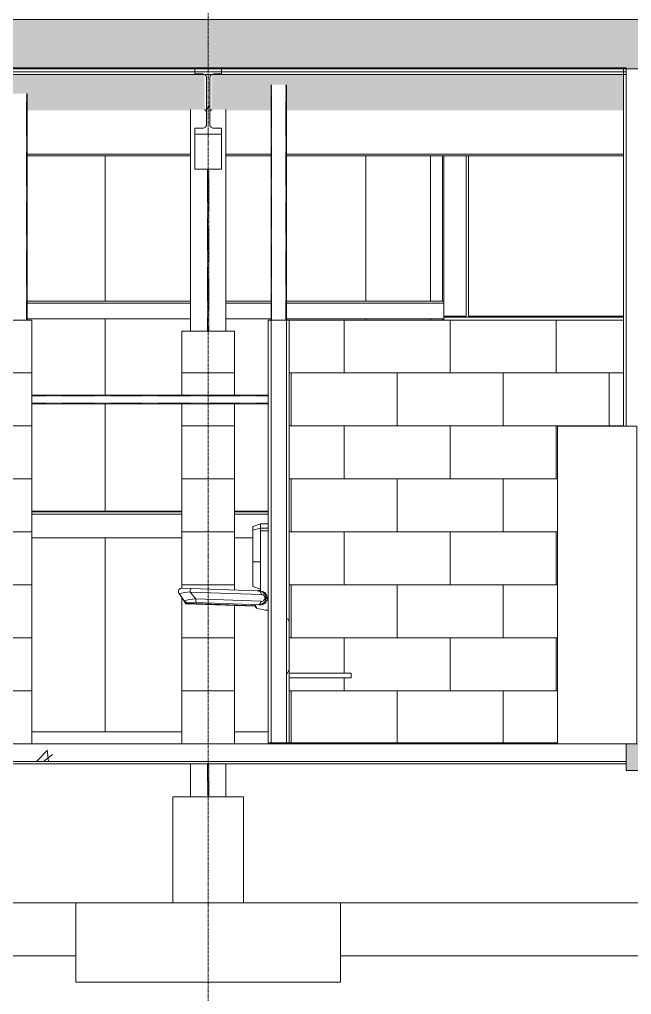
# Model space of a CAD drawing. Header units: inches. Extents: x -23565 to -43, y -324 to 853.
# Drawn here: x -17995.2 to -17856.5, y -56.8 to 164.1 of the extents above; entities that cross this region are included whole.
import ezdxf

# ---------------------------------------------------------------- set-up
doc = ezdxf.new("R2010")
doc.units = ezdxf.units.IN
doc.header["$MEASUREMENT"] = 0
for name, pattern in [('Grid Line 1_2_', [0.875, 0.5, -0.125, 0.125, -0.125]), ('Hidden 1_8_', [0.1875, 0.125, -0.0625]), ('Hidden 1_8__2_', [0.1875, 0.125, -0.0625])]:
    doc.linetypes.add(name, pattern=pattern)
for name, color, linetype, lineweight in [('A-CLNG', 13, 'Continuous', 13), ('A-CLNG-PATT', 13, 'Continuous', 25), ('A-FLOR', 192, 'Continuous', 13), ('A-FLOR-LEVL', 51, 'Continuous', 9), ('A-FLOR-PATT', 8, 'Continuous', 25), ('A-GENM', 13, 'Continuous', 13), ('A-GLAZ-CWMG', 51, 'Continuous', 13), ('A-WALL', 113, 'Continuous', 13), ('A-WALL-PATT', 111, 'Continuous', 25), ('I-FURN', 30, 'Continuous', 13), ('I-WALL', 2, 'Continuous', 13), ('Q-SPCQ', 91, 'Continuous', 13), ('S-BEAM', 12, 'Continuous', 13), ('S-COLS', 52, 'Continuous', 13), ('S-FNDN', 32, 'Continuous', 13), ('S-GRID', 1, 'Continuous', 9)]:
    doc.layers.add(name, color=color, linetype=linetype, lineweight=lineweight)
pattern_1 = [(0, (-33539.073, 67.247), (61.44, 15.36), [2.534, -43.546, 2.534, -43.546, -245.76]), (0, (-33539.073, 67.247), (61.44, 15.36), [-92.16, 2.534, -89.626, 2.534, -43.546, -107.52]), (0, (-33539.073, 67.247), (61.44, 15.36), [-230.4, 2.534, -28.186, 2.534, -74.266]), (120, (-33516.033, 74.927), (-44.02215, 45.528601), [2.534, -43.546, 2.534, -43.546, -245.76]), (120, (-33516.033, 74.927), (-44.02215, 45.528601), [-92.16, 2.534, -89.626, 2.534, -43.546, -107.52]), (120, (-33516.033, 74.927), (-44.02215, 45.528601), [-230.4, 2.534, -28.186, 2.534, -74.266]), (240, (-33508.353, 105.647), (-17.41785, -60.888601), [2.534, -43.546, 2.534, -43.546, -245.76]), (240, (-33508.353, 105.647), (-17.41785, -60.888601), [-92.16, 2.534, -89.626, 2.534, -43.546, -107.52]), (240, (-33508.353, 105.647), (-17.41785, -60.888601), [-230.4, 2.534, -28.186, 2.534, -74.266])]
pattern_2 = [(0, (-32891.82, 12), (-48, 24), [48, 0, 0, 0]), (90, (-32867.82, 0), (-48, 3e-15), [12, -12]), (90, (-32879.82, 12), (-48, 3e-15), [12, -12]), (90, (-32855.82, 12), (-48, 3e-15), [12, -12]), (0, (-32891.82, 24), (-48, 24), [48, 0, 0, 0]), (90, (-32843.82, 0), (-48, 3e-15), [12, -12])]
pattern_3 = [(0, (-32847.634, 12), (-48, 24), [48, 0, 0, 0]), (90, (-32823.634, 0), (-48, 3e-15), [12, -12]), (90, (-32835.634, 12), (-48, 3e-15), [12, -12]), (90, (-32811.634, 12), (-48, 3e-15), [12, -12]), (0, (-32847.634, 24), (-48, 24), [48, 0, 0, 0]), (90, (-32799.634, 0), (-48, 3e-15), [12, -12])]
pattern_4 = [(50, (-33539.073, 67.247), (55.0854, -4.81984), [5.76, -63.36]), (355, (-33539.073, 67.247), (-10.6557, 57.76853), [4.608, -50.688]), (100.451, (-33534.483, 66.846), (44.42947, 52.94866), [4.895, -53.848]), (46.184, (-33539.07, 82.61), (81.96444, -12.71212), [8.64, -95.04]), (96.636, (-33532.24, 81.55), (71.7815, 74.8124), [7.343, -80.772]), (351.184, (-33539.07, 82.61), (71.78195, 74.81243), [6.912, -76.032]), (21, (-33531.393, 78.767), (45.84207, -30.92146), [5.76, -63.36]), (326, (-33531.393, 78.767), (18.68706, 55.69148), [4.608, -50.688]), (71.451, (-33527.573, 76.19), (64.5289, 24.7701), [4.895, -53.848]), (37.5, (-33539.073, 67.247), (0.933895, 25.566816), [2.534, -47.539, 2.534, -48.922, -50.88]), (37.5, (-33539.073, 67.247), (0.933895, 25.566816), [-101.53, 2.534, -48.346]), (7.5, (-33539.073, 67.247), (20.20404, 30.2913), [2.534, -26.803, 2.534, -46.387, -19.392]), (7.5, (-33539.073, 67.247), (20.20404, 30.2913), [-78.259, 2.534, -16.858]), (327.5, (-33556.2, 67.247), (40.997785, -1.732403), [2.534, -16.666, 2.534, -57.37, -79.488]), (327.5, (-33556.2, 67.247), (40.997785, -1.732403), [-79.104, 2.534, -76.954]), (317.5, (-33563.88, 67.247), (44.78888, 7.68784), [2.534, -22.426, 2.534, -37.248, -56.448]), (317.5, (-33563.88, 67.247), (44.78888, 7.68784), [-64.742, 2.534, -53.914])]

# ---------------------------------------------------------------- blocks, each defined once
blk = doc.blocks.new('Furniture 7 - Furniture 1-2413-Building Section - East_West looking South _ Fitness Center')
at = {"layer": 'I-FURN', "color": 8, "lineweight": 9}
for p, q in [((-25383.52, 16), (-25369.52, 16)), ((-25383.52, 16), (-25383.52, 15)), ((-25369.52, 15), (-25369.52, 16)), ((-25369.52, 15), (-25383.52, 15))]:
    blk.add_line(p, q, dxfattribs=at)
blk = doc.blocks.new('Locker-Double Stacked - one-11070-Building Section - East_West looking South _ Fitness Center')
at = {"layer": 'I-FURN', "color": 8, "lineweight": 9}
for p, q in [((-25322.77, 72), (-25304.77, 72)), ((-25322.77, 72), (-25322.77, 0)), ((-25304.77, 72), (-25304.77, 0)), ((-25304.77, 0), (-25322.77, 0))]:
    blk.add_line(p, q, dxfattribs=at)
blk = doc.blocks.new('HSS-Hollow Structural Section - HSS2X2X3_16-407787-Building Section - East_West looking South _ Fitness Center')
at = {"layer": 'S-BEAM', "color": 8, "lineweight": 9}
for p, q in [((-25388.27, 79), (-25441.83, 79)), ((-25441.83, 77), (-25388.27, 77))]:
    blk.add_line(p, q, dxfattribs=at)
at = {"layer": 'S-BEAM', "color": 8, "linetype": 'Hidden 1_8__2_', "lineweight": 9}
for p, q in [((-25441.83, 78.83), (-25388.27, 78.83)), ((-25441.83, 77.17), (-25388.27, 77.17))]:
    blk.add_line(p, q, dxfattribs=at)
blk = doc.blocks.new('HSS-Hollow Structural Section-Column - HSS3-1_2X3-1_2X1_8-350765-Building Section - East_West looking South _ Fitness Center')
at = {"layer": 'S-COLS', "color": 8, "lineweight": 9}
for p, q in [((-25446.39, 147.31), (-25446.39, 96)), ((-25442.89, 96), (-25442.89, 147.31))]:
    blk.add_line(p, q, dxfattribs=at)
at = {"layer": 'S-COLS', "color": 8, "linetype": 'Hidden 1_8__2_', "lineweight": 9}
for p, q in [((-25446.27, 147.3), (-25446.27, 96)), ((-25443.01, 96), (-25443.01, 147.3))]:
    blk.add_line(p, q, dxfattribs=at)
blk = doc.blocks.new('HSS-Hollow Structural Section-Column - HSS3-1_2X3-1_2X1_8-V58-Building Section - East_West looking South _ Fitness Center')
at = {"layer": 'S-COLS', "color": 8, "lineweight": 9}
for p, q in [((-25387.64, 149.32), (-25387.64, 96)), ((-25384.14, 96), (-25384.14, 149.32))]:
    blk.add_line(p, q, dxfattribs=at)
at = {"layer": 'S-COLS', "color": 8, "linetype": 'Hidden 1_8__2_', "lineweight": 9}
for p, q in [((-25387.52, 149.31), (-25387.52, 96)), ((-25384.26, 96), (-25384.26, 149.31))]:
    blk.add_line(p, q, dxfattribs=at)
blk = doc.blocks.new('Change_Table-Flip_Down-Frost_Products_LTD_-1125 - Polyethylene-White-366105-Building Section - East_West looking South _ Fitness Center')
at = {"layer": 'Q-SPCQ', "color": 8, "lineweight": 9}
for p, q in [((-25390.07, 49.84), (-25391.77, 49.22)), ((-25391.77, 49.22), (-25391.77, 35.66)), ((-25390.07, 48.88), (-25391.77, 48.42)), ((-25390.07, 35.05), (-25390.07, 49.84)), ((-25388.27, 49.84), (-25390.07, 49.84)), ((-25388.27, 48.88), (-25390.07, 48.88)), ((-25390.02, 48.88), (-25390.02, 34.71)), ((-25390.02, 48.28), (-25388.27, 48.28)), ((-25390.02, 41.22), (-25391.77, 41.22)), ((-25391.77, 35.66), (-25390.07, 35.05)), ((-25408.49, 34.04), (-25407.43, 32.47)), ((-25390.76, 34.65), (-25407.79, 35.28)), ((-25404.72, 32.84), (-25405.98, 34.41)), ((-25389.89, 33.82), (-25405.98, 34.41)), ((-25390.76, 34.65), (-25390.39, 34.64)), ((-25390.07, 35.05), (-25390.02, 35.05)), ((-25390.02, 35.05), (-25390.02, 34.81)), ((-25407.43, 32.47), (-25406.95, 31.75)), ((-25407.14, 32.21), (-25406.89, 31.85)), ((-25406.97, 32.14), (-25406.88, 32.12)), ((-25406.89, 31.85), (-25406.95, 31.75)), ((-25406.95, 31.75), (-25391.25, 31.17)), ((-25406.89, 31.85), (-25391.31, 31.27)), ((-25404.63, 32.04), (-25406.8, 32.12)), ((-25404.72, 32.84), (-25389.95, 32.3)), ((-25404.63, 32.04), (-25390.09, 31.5)), ((-25391.96, 31.57), (-25391.97, 31.19)), ((-25391, 30.76), (-25391.48, 31.55)), ((-25391.37, 31.55), (-25390.89, 30.74)), ((-25391.25, 31.17), (-25391, 30.76)), ((-25388.52, 32.94), (-25389.03, 32.96)), ((-25389.02, 33.09), (-25388.51, 33.07)), ((-25388.81, 33.08), (-25388.82, 32.95)), ((-25388.51, 33.07), (-25388.52, 32.94)), ((-25391, 30.76), (-25389.01, 30.3)), ((-25389.01, 30.3), (-25388.27, 30.3))]:
    blk.add_line(p, q, dxfattribs=at)
for centre, radius, start, end in [((-25407.82, 34.48), 0.8, 87.8811, 213.9085), ((-25404.07, 13.23), 21.27, 95.1371, 101.9817), ((-25404.51, 34.48), 1.47, 150.3167, 182.6335), ((-25390.02, 33), 1.81, 90, 114.1712), ((-25390.38, 33.07), 1.56, 264.823, 90.3037), ((-25390.02, 33), 1.71, 90, 106.2735), ((-25390.57, 33.97), 0.697, 347.7093, 74.2407), ((-25389.8, 33.05), 0.773, 258.4737, 97.2886), ((-25402.24, 4.5), 28.45, 95.0033, 100.5264), ((-25406.77, 32.92), 0.8, 213.9085, 267.8811), ((-25401.96, 32.74), 2.75, 177.9571, 194.8424), ((-25390.7, 32.24), 0.755, 285.8122, 4.1878)]:
    blk.add_arc(centre, radius, start, end, dxfattribs=at)
for centre, start_param, end_param in [((-25390.03, 33.12), 3.141593, 4.712389), ((-25390.04, 33), 1.570796, 3.141593)]:
    blk.add_ellipse(centre, major_axis=(-1.52, 0.06), ratio=0.984808, start_param=start_param, end_param=end_param, dxfattribs=at)
blk = doc.blocks.new('Generic Models _ess Center0')
at = {"layer": 'A-GENM', "color": 8, "lineweight": 9}
for p, q in [((-25407.89, 52.74), (-25441.83, 52.74)), ((-25441.83, 52.67), (-25407.89, 52.67)), ((-25407.89, 52.66), (-25441.83, 52.66)), ((-25407.89, 52.63), (-25441.83, 52.63)), ((-25407.89, 52.62), (-25441.83, 52.62)), ((-25407.89, 52.59), (-25441.83, 52.59)), ((-25407.89, 52.58), (-25441.83, 52.58)), ((-25407.89, 52.54), (-25441.83, 52.54)), ((-25388.27, 52.74), (-25395.89, 52.74)), ((-25395.89, 52.67), (-25388.27, 52.67)), ((-25388.27, 52.66), (-25395.89, 52.66)), ((-25388.27, 52.63), (-25395.89, 52.63)), ((-25388.27, 52.62), (-25395.89, 52.62)), ((-25388.27, 52.59), (-25395.89, 52.59)), ((-25388.27, 52.58), (-25395.89, 52.58)), ((-25388.27, 52.54), (-25395.89, 52.54))]:
    blk.add_line(p, q, dxfattribs=at)
blk = doc.blocks.new('Generic Models _ess Center1')
at = {"layer": 'A-GENM', "color": 8, "lineweight": 9}
for p, q in [((-25407.89, 52.04), (-25441.83, 52.04)), ((-25388.27, 52.04), (-25395.89, 52.04)), ((-25407.89, 46.71), (-25441.83, 46.71)), ((-25391.77, 46.71), (-25395.89, 46.71))]:
    blk.add_line(p, q, dxfattribs=at)
blk = doc.blocks.new('Locker Rooms and Restrooms_rvt-2-Building Section - East_West looking South _ Fitness Center')
at = {"layer": 'A-WALL-PATT', "lineweight": 9}
h = blk.add_hatch(dxfattribs=at)
h.set_pattern_fill('FP_27', color=8, style=0, pattern_type=2)
h.set_pattern_definition(pattern_2)
h.paths.add_polyline_path([(-25509.14, 0), (-25506.05, 0), (-25505.13, 8.13), (-25505.16, 12), (-25508.52, 12), (-25508.52, 15.97), (-25508.78, 17.25), (-25509.14, 25.23), (-25509.14, 1.25)], flags=0)
h.paths.add_polyline_path([(-25484.03, 0), (-25450.83, 0), (-25450.77, 70), (-25449.52, 70), (-25449.45, 0), (-25442.89, 0), (-25442.89, 96), (-25509.14, 96), (-25509.14, 27.72), (-25509.03, 27.75), (-25508.52, 27.75), (-25508.52, 70), (-25451.27, 70), (-25451.27, 12), (-25478.9, 12), (-25479.2, 11.48), (-25480.59, 10.27), (-25482.57, 8.99), (-25484.95, 7.94), (-25484.16, 1.25)], flags=0)
h.paths.add_polyline_path([(-25494.39, 8.13), (-25495.16, 9.09), (-25495.74, 10.93), (-25495.63, 10.31), (-25495.16, 9.04), (-25494.4, 8.13)], flags=0)
h = blk.add_hatch(dxfattribs=at)
h.set_pattern_fill('FP_27', color=8, style=0, pattern_type=2)
h.set_pattern_definition(pattern_2)
h.paths.add_polyline_path([(-25442.78, 0), (-25441.83, 0), (-25441.83, 96), (-25442.89, 96), (-25442.89, 0)], flags=0)
h = blk.add_hatch(dxfattribs=at)
h.set_pattern_fill('FP_13', color=8, style=0, pattern_type=2)
h.set_pattern_definition(pattern_1)
h.paths.add_polyline_path([(-25387.64, 0), (-25387.64, 96), (-25388.27, 96), (-25388.27, 0)], flags=0)
h = blk.add_hatch(dxfattribs=at)
h.set_pattern_fill('FP_13', color=8, style=0, pattern_type=2)
h.set_pattern_definition(pattern_1)
h.paths.add_polyline_path([(-25383.52, 0), (-25383.52, 96), (-25384.14, 96), (-25384.14, 0)], flags=0)
h = blk.add_hatch(dxfattribs=at)
h.set_pattern_fill('FP_34', color=8, style=0, pattern_type=2)
h.set_pattern_definition([(0, (-32837.634, 12), (-48, 24), [48, 0, 0, 0]), (90, (-32813.634, 0), (-48, 3e-15), [12, -12]), (90, (-32825.634, 12), (-48, 3e-15), [12, -12]), (90, (-32801.634, 12), (-48, 3e-15), [12, -12]), (0, (-32837.634, 24), (-48, 24), [48, 0, 0, 0]), (90, (-32789.634, 0), (-48, 3e-15), [12, -12])])
h.paths.add_polyline_path([(-25383.52, 0.25), (-25322.77, 0.25), (-25322.77, 72), (-25307.83, 72), (-25307.83, 96), (-25383.52, 96), (-25383.52, 16), (-25369.52, 16), (-25369.52, 15), (-25383.52, 15)], flags=0)
h = blk.add_hatch(dxfattribs=at)
h.set_pattern_fill('FP_30', color=8, style=0, pattern_type=2)
h.set_pattern_definition([(0, (-32855.07, 12), (-48, 24), [48, 0, 0, 0]), (90, (-32831.07, 0), (-48, 3e-15), [12, -12]), (90, (-32843.07, 12), (-48, 3e-15), [12, -12]), (90, (-32819.07, 12), (-48, 3e-15), [12, -12]), (0, (-32855.07, 24), (-48, 24), [48, 0, 0, 0]), (90, (-32807.07, 0), (-48, 3e-15), [12, -12])])
h.paths.add_polyline_path([(-25407.89, 0), (-25403.33, 0), (-25403.33, 31.61), (-25406.95, 31.75), (-25407.89, 33.15), (-25407.89, 17.85)], flags=0)
h.paths.add_polyline_path([(-25403.33, 35.12), (-25403.33, 77), (-25407.89, 77), (-25407.89, 35.27), (-25407.43, 35.27), (-25406.95, 35.25)], flags=0)
h.paths.add_polyline_path([(-25403.33, 79), (-25403.33, 93.5), (-25407.89, 93.5), (-25407.89, 79), (-25407.69, 79)], flags=0)
h = blk.add_hatch(dxfattribs=at)
h.set_pattern_fill('FP_29', color=8, style=0, pattern_type=2)
h.set_pattern_definition(pattern_3)
h.paths.add_polyline_path([(-25403.33, 0), (-25400.45, 0), (-25400.45, 31.51), (-25403.33, 31.61), (-25403.33, 17.85)], flags=0)
h.paths.add_polyline_path([(-25400.45, 35.01), (-25400.45, 77), (-25403.33, 77), (-25403.33, 35.12)], flags=0)
h.paths.add_polyline_path([(-25400.45, 79), (-25400.45, 93.5), (-25403.33, 93.5), (-25403.33, 79)], flags=0)
h = blk.add_hatch(dxfattribs=at)
h.set_pattern_fill('FP_29', color=8, style=0, pattern_type=2)
h.set_pattern_definition(pattern_3)
h.paths.add_polyline_path([(-25395.89, 0), (-25395.89, 31.34), (-25400.45, 31.51), (-25400.45, 0), (-25398.92, 0)], flags=0)
h.paths.add_polyline_path([(-25395.89, 34.84), (-25395.89, 77), (-25400.45, 77), (-25400.45, 35.01), (-25398.92, 34.95)], flags=0)
h.paths.add_polyline_path([(-25395.89, 79), (-25395.89, 93.5), (-25400.45, 93.5), (-25400.45, 79), (-25398.92, 79)], flags=0)
at = {"layer": 'A-FLOR', "color": 7}
for p, q in [((-25322.77, 0.25), (-25388.27, 0.25)), ((-25388.27, 0.25), (-25388.27, 0)), ((-25388.27, 0), (-25322.77, 0))]:
    blk.add_line(p, q, dxfattribs=at)
at = {"layer": 'A-WALL', "color": 7}
for p, q in [((-25387.64, 96), (-25387.64, 0)), ((-25384.14, 96), (-25384.14, 0))]:
    blk.add_line(p, q, dxfattribs=at)
at = {"layer": 'I-WALL', "color": 8, "lineweight": 9}
for p, q in [((-25442.89, 96), (-25509.14, 96)), ((-25442.89, 96), (-25441.83, 96)), ((-25441.83, 96), (-25441.83, 0)), ((-25307.83, 96), (-25383.52, 96)), ((-25407.89, 78.95), (-25407.89, 93.5)), ((-25403.33, 93.5), (-25407.89, 93.5)), ((-25400.45, 93.5), (-25403.33, 93.5)), ((-25395.89, 93.5), (-25400.45, 93.5)), ((-25395.89, 93.5), (-25395.89, 78.99)), ((-25407.89, 35.27), (-25407.89, 77.05)), ((-25395.89, 77.03), (-25395.89, 34.84)), ((-25407.89, 0), (-25407.89, 33.15)), ((-25395.89, 31.34), (-25395.89, 0))]:
    blk.add_line(p, q, dxfattribs=at)
at = {"layer": 'I-WALL', "color": 7}
for p, q in [((-25388.27, 96), (-25388.27, 0)), ((-25383.52, 96), (-25388.27, 96)), ((-25383.52, 16), (-25383.52, 96)), ((-25383.52, 0), (-25383.52, 15)), ((-25388.27, 0), (-25383.52, 0))]:
    blk.add_line(p, q, dxfattribs=at)
at = {"color": 8, "lineweight": 9}
for name in ['HSS-Hollow Structural Section-Column - HSS3-1_2X3-1_2X1_8-V58-Building Section - East_West looking South _ Fitness Center', 'HSS-Hollow Structural Section-Column - HSS3-1_2X3-1_2X1_8-350765-Building Section - East_West looking South _ Fitness Center', 'HSS-Hollow Structural Section - HSS2X2X3_16-407787-Building Section - East_West looking South _ Fitness Center', 'Locker-Double Stacked - one-11070-Building Section - East_West looking South _ Fitness Center', 'Generic Models _ess Center0', 'Generic Models _ess Center1', 'Change_Table-Flip_Down-Frost_Products_LTD_-1125 - Polyethylene-White-366105-Building Section - East_West looking South _ Fitness Center', 'Furniture 7 - Furniture 1-2413-Building Section - East_West looking South _ Fitness Center']:
    blk.add_blockref(name, (0, 0), dxfattribs=at)
blk = doc.blocks.new('Struct_Xcel_Sports Complex_rvt-2-Building Section - East_West looking South _ Fitness Center')
at = {"layer": 'A-FLOR-PATT', "lineweight": 9}
h = blk.add_hatch(dxfattribs=at)
h.set_pattern_fill('FP_35', color=256, style=0, pattern_type=2)
h.set_pattern_definition(pattern_4)
h.paths.add_polyline_path([(-25189.87, -6.32), (-25174.52, -6), (-22066.14, -6), (-22066.14, 0), (-25174.52, 0), (-25189.87, -0.32), (-25287.67, -0.32), (-25307.2, 0), (-25307.2, -6), (-25303.02, -6), (-25287.67, -6.32), (-25241, -6.32)], flags=0)
h.paths.add_polyline_path([(-25942.86, -6), (-25737.89, -6), (-25737.89, 0), (-26272.89, 0), (-26272.89, -6), (-26083.23, -6)], flags=0)
h = blk.add_hatch(dxfattribs=at)
h.set_pattern_fill('FP_35', color=256, style=0, pattern_type=2)
h.set_pattern_definition(pattern_4)
h.paths.add_polyline_path([(-25381.37, -4), (-25307.2, -4), (-25307.2, 0), (-25737.89, 0), (-25737.89, -4), (-25521.74, -4)], flags=0)
at = {"layer": 'A-FLOR', "color": 7}
for p, q in [((-25322.77, 0), (-25581.95, 0)), ((-25307.2, 0), (-25307.2, -6)), ((-25307.2, -4), (-25307.2, 0)), ((-25737.89, -4), (-25307.2, -4)), ((-25307.2, -6), (-25303.02, -6))]:
    blk.add_line(p, q, dxfattribs=at)
at = {"layer": 'A-FLOR', "color": 8, "lineweight": 9}
blk.add_line((-25307.2, -4.5), (-25737.89, -4.5), dxfattribs=at)
at = {"layer": 'S-FNDN', "color": 8, "lineweight": 9}
for p, q in [((-25409.89, -12), (-25393.89, -12)), ((-25409.89, -12), (-25409.89, -36)), ((-25393.89, -36), (-25393.89, -12)), ((-25661.39, -36), (-25431.89, -36)), ((-25431.89, -36), (-25371.89, -36)), ((-25431.89, -36), (-25431.89, -54)), ((-25371.89, -36), (-25142.39, -36)), ((-25371.89, -54), (-25371.89, -36)), ((-25431.89, -48), (-25661.39, -48)), ((-25142.39, -48), (-25371.89, -48)), ((-25371.89, -54), (-25431.89, -54))]:
    blk.add_line(p, q, dxfattribs=at)
blk = doc.blocks.new('W-Wide Flange-Column - B2_E-V18-Building Section - East_West looking South _ Fitness Center')
at = {"layer": 'S-COLS', "color": 8, "lineweight": 9}
for p, q in [((-25405.89, 143.67), (-25405.89, 93.5)), ((-25397.89, 143.67), (-25397.89, 93.5)), ((-25405.89, -4.5), (-25405.89, -12)), ((-25397.89, -4.5), (-25397.89, -12))]:
    blk.add_line(p, q, dxfattribs=at)
at = {"layer": 'S-COLS', "color": 8, "linetype": 'Hidden 1_8_', "lineweight": 9}
for p, q in [((-25402.05, 93.5), (-25402.05, 130.21)), ((-25401.73, 130.21), (-25401.73, 93.5)), ((-25402.05, -12), (-25402.05, -4.5)), ((-25401.73, -4.5), (-25401.73, -12))]:
    blk.add_line(p, q, dxfattribs=at)
blk = doc.blocks.new('W-Wide Flange - 1_-3_ deep-V27-Building Section - East_West looking South _ Fitness Center')
at = {"layer": 'S-BEAM', "lineweight": 9}
h = blk.add_hatch(dxfattribs=at)
h.set_pattern_fill('FP_12', color=8, style=0, pattern_type=2)
h.set_pattern_definition([(45, (-33539.073, 67.247), (-19.00703, 19.00703), []), (45, (-33539.073, 96.047), (-19.00703, 19.00703), [])])
h.paths.add_polyline_path([(-25398.89, 138.1), (-25398.92, 139.46), (-25400.82, 139.48), (-25401.18, 139.65), (-25401.43, 139.96), (-25401.52, 140.35), (-25401.49, 151.06), (-25401.32, 151.41), (-25401.01, 151.66), (-25400.63, 151.75), (-25398.89, 151.75), (-25398.92, 153.11), (-25404.89, 153.11), (-25404.89, 151.75), (-25402.96, 151.73), (-25402.6, 151.55), (-25402.35, 151.24), (-25402.27, 150.86), (-25402.29, 140.15), (-25402.46, 139.79), (-25402.77, 139.55), (-25403.16, 139.46), (-25404.89, 139.46), (-25404.89, 138.1), (-25398.92, 138.1)], flags=0)
at = {"layer": 'S-BEAM', "color": 7}
for p, q in [((-25398.89, 153.11), (-25404.89, 153.11)), ((-25404.89, 153.11), (-25404.89, 151.75)), ((-25398.89, 151.75), (-25398.89, 153.11)), ((-25404.89, 151.75), (-25403.16, 151.75)), ((-25402.27, 150.86), (-25402.27, 140.35)), ((-25401.52, 140.35), (-25401.52, 150.86)), ((-25400.63, 151.75), (-25398.89, 151.75)), ((-25403.16, 139.46), (-25404.89, 139.46)), ((-25404.89, 139.46), (-25404.89, 138.1)), ((-25398.89, 139.46), (-25400.63, 139.46)), ((-25398.89, 138.1), (-25398.89, 139.46)), ((-25404.89, 138.1), (-25398.89, 138.1))]:
    blk.add_line(p, q, dxfattribs=at)
at = {"layer": 'S-BEAM', "color": 8, "lineweight": 9}
for p, q in [((-25404.89, 130.21), (-25404.89, 138.1)), ((-25398.89, 130.21), (-25398.89, 138.1)), ((-25398.89, 130.21), (-25404.89, 130.21))]:
    blk.add_line(p, q, dxfattribs=at)
at = {"layer": 'S-BEAM', "color": 7, "flags": 128}
for points in [[(-25403.16, 151.75), (-25402.96, 151.73), (-25402.77, 151.66), (-25402.6, 151.55), (-25402.46, 151.41), (-25402.35, 151.24), (-25402.29, 151.06), (-25402.27, 150.86)], [(-25401.52, 150.86), (-25401.49, 151.06), (-25401.43, 151.24), (-25401.32, 151.41), (-25401.18, 151.55), (-25401.01, 151.66), (-25400.82, 151.73), (-25400.63, 151.75)], [(-25402.27, 140.35), (-25402.29, 140.15), (-25402.35, 139.96), (-25402.46, 139.79), (-25402.6, 139.65), (-25402.77, 139.55), (-25402.96, 139.48), (-25403.16, 139.46)], [(-25400.63, 139.46), (-25400.82, 139.48), (-25401.01, 139.55), (-25401.18, 139.65), (-25401.32, 139.79), (-25401.43, 139.96), (-25401.49, 140.15), (-25401.52, 140.35)]]:
    blk.add_lwpolyline(points, dxfattribs=at)
at = {"layer": 'S-BEAM', "color": 8, "lineweight": 9}
for centre, major_axis, start_param, end_param in [((-25403.16, 142.95), (-0.89, 0), 3.141593, 4.18879), ((-25400.63, 142.95), (0.89, 0), 2.094395, 3.141593)]:
    blk.add_ellipse(centre, major_axis=major_axis, ratio=0.999133, start_param=start_param, end_param=end_param, dxfattribs=at)
blk = doc.blocks.new('Rectangular Mullion - Profile_Polycarbonate_Lower-1768513-Building Section - East_West looking South _ Fitness Center')
at = {"layer": 'A-GLAZ-CWMG', "color": 8, "lineweight": 9}
for p, q in [((-25648.89, 2.75), (-25655.08, 2.75)), ((-25609.2, 2.75), (-25643.27, 2.75)), ((-25512.89, 2.75), (-25517.89, 2.75)), ((-25509.14, 2.75), (-25509.39, 2.75)), ((-25407.89, 2.75), (-25441.83, 2.75)), ((-25388.27, 2.75), (-25395.89, 2.75))]:
    blk.add_line(p, q, dxfattribs=at)
blk = doc.blocks.new('Rectangular Mullion - Profile_Polycarbonate_Upper and left-1184084-Building Section - East_West looking South _ Fitness Center')
at = {"layer": 'A-GLAZ-CWMG', "color": 8, "lineweight": 9}
for p, q in [((-25351.52, 133.23), (-25351.52, 100.3)), ((-25348.77, 100.3), (-25348.77, 133.23)), ((-25351.52, 96.35), (-25351.52, 96)), ((-25348.77, 96), (-25348.77, 96.35))]:
    blk.add_line(p, q, dxfattribs=at)
blk = doc.blocks.new('W-Wide Flange - W12X19-1732174-Building Section - East_West looking South _ Fitness Center')
at = {"layer": 'S-BEAM', "color": 8, "lineweight": 9}
for p, q in [((-25442.89, 133.58), (-25405.89, 133.58)), ((-25442.89, 133.23), (-25405.89, 133.23)), ((-25397.89, 133.58), (-25387.64, 133.58)), ((-25397.89, 133.23), (-25387.64, 133.23)), ((-25384.14, 133.58), (-25307.83, 133.58)), ((-25384.14, 133.23), (-25307.83, 133.23))]:
    blk.add_line(p, q, dxfattribs=at)
blk = doc.blocks.new('Girt_C - 8_D-1758064-Building Section - East_West looking South _ Fitness Center')
at = {"layer": 'S-BEAM', "color": 8, "lineweight": 9}
for p, q in [((-25405.89, 100.3), (-25442.89, 100.3)), ((-25405.89, 99.82), (-25442.89, 99.82)), ((-25387.63, 100.3), (-25397.89, 100.3)), ((-25387.63, 99.82), (-25397.89, 99.82)), ((-25348.52, 100.3), (-25384.14, 100.3)), ((-25348.52, 99.82), (-25384.14, 99.82)), ((-25442.89, 96.32), (-25405.89, 96.32)), ((-25397.89, 96.32), (-25387.63, 96.32)), ((-25384.14, 96.32), (-25348.52, 96.32))]:
    blk.add_line(p, q, dxfattribs=at)

msp = doc.modelspace()

# ---------------------------------------------------------------- hatches: boundary and pattern name
at = {"layer": 'A-CLNG-PATT', "lineweight": 9}
h = msp.add_hatch(dxfattribs=at)
h.set_pattern_fill('FP_20', color=8, style=0, pattern_type=2)
h.set_pattern_definition([(161.57, (-33538.113, 68.207), (-7.6802237, -0.0009796), [0, -54.643, 6.067, 0]), (18.43, (-33540.033, 68.207), (-7.6802237, 0.0009796), [0, -54.643, 6.067, 0]), (108.43, (-33538.113, 68.207), (3.8382953, -19.20136532), [18.211, -42.499]), (71.57, (-33540.033, 68.207), (3.8382953, 19.20136532), [18.211, -42.499])])
h.paths.add_polyline_path([(-18822.42795, 152.92201), (-15349.42795, 152.92201), (-15349.42795, 164.05666), (-18822.42795, 164.05666), (-18822.42795, 154.604)], flags=0)
h = msp.add_hatch(dxfattribs=at)
h.set_pattern_fill('FP_13', color=8, style=0, pattern_type=2)
h.set_pattern_definition(pattern_1)
h.paths.add_polyline_path([(-18238.97051, 151.60832), (-17857.74045, 151.60832), (-17857.74045, 152.23386), (-18288.42795, 152.23386), (-18288.42795, 151.60832), (-18247.7437, 151.60832)], flags=0)
h = msp.add_hatch(dxfattribs=at)
h.set_pattern_fill('FP_37', color=8, style=0, pattern_type=2)
h.set_pattern_definition([(0, (-33539.073, 151.462), (61.44, 0.639), [2.534, -43.546, 2.534, -43.546, -245.76]), (0, (-33539.073, 151.462), (61.44, 0.639), [-92.16, 2.534, -89.626, 2.534, -43.546, -107.52]), (0, (-33539.073, 151.462), (61.44, 0.639), [-230.4, 2.534, -28.186, 2.534, -74.266]), (175.876, (-33516.033, 151.782), (-44.02172278, 1.89473894), [1.27, -21.829, 1.27, -21.829, -123.199]), (175.876, (-33516.033, 151.782), (-44.02172278, 1.89473894), [-46.2, 1.27, -44.929, 1.27, -21.829, -53.9]), (175.876, (-33516.033, 151.782), (-44.02172278, 1.89473894), [-115.499, 1.27, -14.129, 1.27, -37.229]), (184.124, (-33508.353, 153.061), (-17.4177818, -2.53516824), [1.27, -21.829, 1.27, -21.829, -123.199]), (184.124, (-33508.353, 153.061), (-17.4177818, -2.53516824), [-46.2, 1.27, -44.929, 1.27, -21.829, -53.9]), (184.124, (-33508.353, 153.061), (-17.4177818, -2.53516824), [-115.499, 1.27, -14.129, 1.27, -37.229])])
h.paths.add_polyline_path([(-18287.80295, 143.54353), (-18245.92795, 143.54353), (-18245.92795, 143.68446), (-18242.7209, 143.70788), (-18242.72426, 151.60832), (-18287.80295, 151.60832), (-18287.80295, 144.836)], flags=0)
h.paths.add_polyline_path([(-18142.46545, 143.54353), (-18071.92795, 143.54353), (-18071.92795, 151.60832), (-18241.13171, 151.5541), (-18241.13498, 143.68446), (-18237.92795, 143.68446), (-18237.92795, 143.54353), (-18210.17795, 143.54353), (-18210.14687, 149.30415), (-18209.94595, 149.30899), (-18206.67795, 149.29932), (-18206.67795, 143.54353), (-18158.67795, 143.54353), (-18158.64687, 147.29942), (-18158.44595, 147.30425), (-18155.17795, 147.29459), (-18155.17795, 143.54353)], flags=0)
h.paths.add_polyline_path([(-17858.36545, 143.54353), (-17858.36545, 151.60832), (-17951.63171, 151.5541), (-17951.63498, 143.67405), (-17948.42795, 143.67405), (-17948.42795, 143.54353), (-17938.17795, 143.54353), (-17938.14687, 149.30415), (-17937.94595, 149.30899), (-17934.67795, 149.29932), (-17934.67795, 143.54353), (-17861.72345, 143.54353)], flags=0)
h.paths.add_polyline_path([(-18068.42795, 143.54353), (-18063.42795, 143.54353), (-18063.50676, 151.60832), (-18068.42795, 151.60832), (-18068.42795, 144.836)], flags=0)
h.paths.add_polyline_path([(-18059.92795, 143.54353), (-17996.92795, 143.54353), (-17996.89687, 147.29942), (-17996.69595, 147.30425), (-17993.42795, 147.29459), (-17993.42795, 143.54353), (-17956.42795, 143.54353), (-17956.42795, 143.67405), (-17953.2209, 143.69746), (-17953.22426, 151.60832), (-18059.92795, 151.60832), (-18059.92795, 144.836)], flags=0)
at = {"layer": 'A-WALL-PATT', "lineweight": 9}
h = msp.add_hatch(dxfattribs=at)
h.set_pattern_fill('FP_26', color=8, style=0, pattern_type=2)
h.set_pattern_definition([(90, (-33133.227, 0), (-19.685, 1e-15), [])])
h.paths.add_polyline_path([(-18205.61545, 2.75), (-18199.42795, 2.75), (-18199.42795, 31.26598), (-18203.07291, 31.13113), (-18203.31486, 30.72807), (-18205.61545, 30.14321), (-18205.61545, 17.852)], flags=0)
h.paths.add_polyline_path([(-18193.80295, 2.75), (-18159.74045, 2.75), (-18159.74045, 46.70605), (-18193.80295, 46.70605), (-18193.74045, 41.8125), (-18193.29047, 41.68133), (-18193.20045, 41.56132), (-18193.20045, 39.28202), (-18191.9243, 39.19248), (-18191.11317, 36.9468), (-18190.71245, 35.09088), (-18186.33122, 35.22919), (-18185.9829, 35.06016), (-18185.75475, 34.74736), (-18185.70394, 34.55906), (-18185.84962, 33.97383), (-18187.36992, 31.71211), (-18193.80295, 31.4741), (-18193.80295, 17.852)], flags=0)
h.paths.add_polyline_path([(-17984.54807, 2.75), (-17958.42795, 2.75), (-17958.42795, 33.15004), (-17959.0239, 34.03661), (-17959.15197, 34.59564), (-17959.00629, 34.95435), (-17958.70923, 35.20264), (-17958.42795, 35.28237), (-17958.42795, 46.70605), (-17992.36545, 46.70605), (-17992.36545, 2.75)], flags=0)
h.paths.add_polyline_path([(-18068.42795, 2.75), (-18063.42795, 2.75), (-18063.50676, 47.57168), (-18068.42795, 47.57168), (-18068.42795, 8.084)], flags=0)
h.paths.add_polyline_path([(-18059.92795, 2.75), (-18059.67795, 2.75), (-18059.70173, 25.75), (-18059.92795, 25.75), (-18059.92795, 8.084)], flags=0)
h.paths.add_polyline_path([(-17946.42795, 2.75), (-17938.80295, 2.75), (-17938.80295, 30.29847), (-17939.5459, 30.29847), (-17941.54105, 30.76465), (-17941.78299, 31.16771), (-17946.42795, 31.33956), (-17946.42795, 17.852)], flags=0)
h.paths.add_polyline_path([(-18059.92795, 27.57825), (-18059.67795, 27.75), (-18059.67795, 47.57168), (-18059.92795, 47.57168), (-18059.92795, 27.60743)], flags=0)
h.paths.add_polyline_path([(-18203.56078, 34.61552), (-18199.81491, 34.81638), (-18199.90545, 34.93654), (-18199.90545, 37.221), (-18200.35545, 37.221), (-18200.35545, 37.60823), (-18201.18161, 37.52438), (-18201.50874, 37.31624), (-18201.76791, 36.86911), (-18202.14514, 34.90851), (-18202.39345, 34.9375), (-18201.77444, 37.60823), (-18201.09107, 39.25), (-18199.90545, 39.28202), (-18199.90545, 41.56132), (-18199.81544, 41.68133), (-18199.42795, 41.8125), (-18199.42795, 46.70605), (-18202.55291, 46.70605), (-18202.55291, 35.6283), (-18204.30293, 35.00954), (-18204.30293, 34.77443), (-18203.87776, 34.68339)], flags=0)
h.paths.add_polyline_path([(-17941.29513, 34.6521), (-17940.55298, 34.81101), (-17940.55298, 35.04612), (-17942.303, 35.66488), (-17942.303, 46.70605), (-17946.42795, 46.70605), (-17946.42795, 34.842), (-17941.78299, 34.67015)], flags=0)
h.paths.add_polyline_path([(-18193.80295, 34.97654), (-18193.74045, 34.97885), (-18193.80295, 35.24579)], flags=0)
h.paths.add_polyline_path([(-18193.20045, 34.99883), (-18190.98735, 35.08071), (-18191.338, 36.86911), (-18191.59717, 37.31624), (-18192.04497, 37.57427), (-18192.75045, 37.60823), (-18192.75045, 37.221), (-18193.20045, 37.221), (-18193.20045, 35.24579)], flags=0)
h.paths.add_polyline_path([(-18059.92795, 51.55469), (-18059.67795, 51.55469), (-18059.67795, 96), (-17996.92795, 96), (-17996.92795, 96.32031), (-18059.92795, 96.32031), (-18059.92795, 52.04)], flags=0)
h.paths.add_polyline_path([(-18063.42795, 51.55469), (-18063.42795, 96.32031), (-18068.42795, 96.32031), (-18068.42795, 51.55469), (-18063.50676, 51.55469)], flags=0)
h.paths.add_polyline_path([(-17940.68214, 52.73973), (-17938.80295, 52.73973), (-17938.80295, 77), (-17946.42795, 77), (-17946.42795, 52.73973)], flags=0)
h.paths.add_polyline_path([(-17975.77489, 52.73973), (-17958.42795, 52.73973), (-17958.42795, 77), (-17992.36545, 77), (-17992.36545, 52.73973), (-17984.54807, 52.73973)], flags=0)
h.paths.add_polyline_path([(-18160.01182, 52.73973), (-18159.74045, 52.73973), (-18159.74045, 77), (-18193.80295, 77), (-18193.74045, 73.49), (-18193.55035, 73.40474), (-18193.46644, 72.98649), (-18193.36045, 72.65), (-18192.36409, 72.5874), (-18191.92103, 72.40388), (-18191.27862, 71.85), (-18190.49501, 70.96263), (-18190.57536, 70.85541), (-18190.47389, 70.75394), (-18189.90537, 70.94557), (-18189.29272, 70.78096), (-18188.72361, 70.5007), (-18187.86537, 69.74258), (-18187.65848, 69.41628), (-18187.80932, 68.98907), (-18187.80932, 68.85234), (-18187.64168, 68.6847), (-18188.04594, 68.05164), (-18188.67901, 67.64738), (-18188.9027, 67.87107), (-18189.12508, 67.71656), (-18189.50471, 67.71656), (-18189.85941, 67.97501), (-18190.49501, 68.7293), (-18190.84972, 69.57551), (-18190.93987, 69.91107), (-18190.82549, 70.11542), (-18190.81507, 70.5464), (-18190.86315, 70.59449), (-18191.05548, 70.40215), (-18192.56539, 71.81593), (-18193.36045, 71.85), (-18193.44167, 71.55711), (-18193.5307, 71.30886), (-18193.60555, 71.0705), (-18193.74045, 71.01), (-18193.80295, 52.73973), (-18168.78501, 52.73973)], flags=0)
h.paths.add_polyline_path([(-18205.61545, 52.73973), (-18199.42795, 52.73973), (-18199.50036, 71.0705), (-18199.55556, 71.09526), (-18199.67498, 71.576), (-18199.83071, 71.85), (-18200.54052, 71.81593), (-18200.98881, 71.55711), (-18202.12785, 70.47958), (-18202.29084, 70.5464), (-18202.35766, 70.47958), (-18202.20573, 69.76333), (-18202.33064, 69.29842), (-18202.6109, 68.7293), (-18203.36902, 67.87107), (-18203.69533, 67.66418), (-18204.12253, 67.81501), (-18204.25926, 67.81501), (-18204.4269, 67.64738), (-18205.05996, 68.05164), (-18205.46423, 68.6847), (-18205.24054, 68.90839), (-18205.39504, 69.13078), (-18205.39504, 69.5104), (-18205.13659, 69.86511), (-18204.3823, 70.5007), (-18203.53609, 70.85541), (-18203.20053, 70.94557), (-18202.99618, 70.83119), (-18202.605, 70.78096), (-18202.51711, 70.86885), (-18202.70945, 71.06118), (-18201.56535, 72.11194), (-18200.98881, 72.4851), (-18200.54052, 72.6139), (-18199.74545, 72.8), (-18199.5752, 73.19114), (-18199.55556, 73.40474), (-18199.42795, 73.49), (-18199.42795, 77), (-18205.61545, 77), (-18205.61545, 56.924)], flags=0)
h.paths.add_polyline_path([(-18199.42795, 79), (-18199.42795, 93.5), (-18193.80295, 93.5), (-18193.80295, 79), (-18159.74045, 79), (-18159.74045, 96), (-18158.67795, 96), (-18158.67795, 96.32031), (-18206.67795, 96.32031), (-18206.67795, 96), (-18205.61545, 95.996), (-18205.61545, 79), (-18203.87776, 79)], flags=0)
h.paths.add_polyline_path([(-17958.42795, 79), (-17958.42795, 93.5), (-17956.42795, 93.5), (-17956.42795, 96.32031), (-17993.42795, 96.32031), (-17993.42795, 96), (-17992.36545, 95.996), (-17992.36545, 79), (-17967.0017, 79)], flags=0)
h.paths.add_polyline_path([(-17938.80295, 79), (-17938.80295, 96), (-17938.17795, 96), (-17938.17795, 96.32031), (-17948.42795, 96.32031), (-17948.42795, 93.5), (-17946.42795, 93.5), (-17946.42795, 79), (-17940.68214, 79)], flags=0)
h.paths.add_polyline_path([(-18072.27995, 96), (-18071.92795, 96), (-18071.92795, 96.32031), (-18155.17795, 96.32031), (-18155.17795, 96), (-18107.3727, 96)], flags=0)
h.paths.add_polyline_path([(-18212.65095, 96), (-18210.17795, 96), (-18210.17795, 96.32031), (-18231.61545, 96.32031), (-18231.61545, 96), (-18230.19732, 96)], flags=0)
h.paths.add_polyline_path([(-17934.67795, 96), (-17902.05295, 96), (-17902.05295, 96.32031), (-17934.67795, 96.32031)], flags=0)
h.paths.add_polyline_path([(-17993.42795, 100.30332), (-17956.42795, 100.30332), (-17956.42795, 133.22708), (-17993.42795, 133.22708), (-17993.42795, 115.532)], flags=0)
h.paths.add_polyline_path([(-17902.05295, 100.30332), (-17902.05295, 133.22708), (-17934.67795, 133.22708), (-17934.67795, 100.30332), (-17931.90895, 100.30332)], flags=0)
h.paths.add_polyline_path([(-18230.19732, 100.30332), (-18210.17795, 100.30332), (-18210.17795, 133.22708), (-18231.61545, 133.22708), (-18231.61545, 100.30332)], flags=0)
h.paths.add_polyline_path([(-18002.09445, 100.30332), (-17996.92795, 100.30332), (-17996.92795, 133.22708), (-18059.92795, 133.22708), (-18059.92795, 100.30332), (-18037.1872, 100.30332)], flags=0)
h.paths.add_polyline_path([(-17940.68214, 100.30332), (-17938.17795, 100.30332), (-17938.17795, 133.22708), (-17948.42795, 133.22708), (-17948.42795, 100.30332)], flags=0)
h.paths.add_polyline_path([(-18206.67795, 100.30332), (-18158.67795, 100.30332), (-18158.67795, 133.22708), (-18206.67795, 133.22708), (-18206.67795, 115.532)], flags=0)
h.paths.add_polyline_path([(-18072.27995, 100.30332), (-18071.92795, 100.30332), (-18071.92795, 133.22708), (-18155.17795, 133.22708), (-18155.17795, 100.30332), (-18107.3727, 100.30332)], flags=0)
h.paths.add_polyline_path([(-18063.42795, 100.30332), (-18063.42795, 133.22708), (-18068.42795, 133.22708), (-18068.42795, 100.30332)], flags=0)
h = msp.add_hatch(dxfattribs=at)
h.set_pattern_fill('FP_16', color=8, style=0, pattern_type=2)
h.set_pattern_definition([(90, (-32272.6, 193.25), (-193, -193), [48, -145]), (180, (-32272.6, 193.25), (-2e-14, -193), [96, -97]), (270, (-32368.6, 241.25), (-193, -193), [48, -145]), (180, (-32272.6, 241.25), (-2e-14, -193), [96, -97]), (270, (-32369.1, 241.25), (-193, -193), [48, -145]), (180, (-32369.1, 241.25), (-2e-14, -193), [96, -97]), (90, (-32465.1, 193.25), (-193, -193), [48, -145]), (180, (-32369.1, 193.25), (-2e-14, -193), [96, -97]), (90, (-32320.35, 241.5), (-193, -193), [48, -145]), (180, (-32272.23, 241.5), (-2e-14, -193), [48.125, -144.875]), (180, (-32272.23, 289.5), (-2e-14, -193), [48.125, -144.875]), (90, (-32416.85, 241.5), (-193, -193), [48, -145]), (180, (-32320.85, 241.5), (-2e-14, -193), [96, -97]), (270, (-32320.85, 289.5), (-193, -193), [48, -145]), (180, (-32320.85, 289.5), (-2e-14, -193), [96, -97]), (180, (-32417.35, 241.5), (-2e-14, -193), [48, -145]), (270, (-32417.35, 289.5), (-193, -193), [48, -145]), (180, (-32417.35, 289.5), (-2e-14, -193), [48, -145]), (90, (-32272.6, 289.75), (-193, -193), [48, -145]), (180, (-32272.6, 289.75), (-2e-14, -193), [96, -97]), (270, (-32368.6, 337.75), (-193, -193), [48, -145]), (180, (-32272.6, 337.75), (-2e-14, -193), [96, -97]), (270, (-32369.1, 337.75), (-193, -193), [48, -145]), (180, (-32369.1, 337.75), (-2e-14, -193), [96, -97]), (90, (-32465.1, 289.75), (-193, -193), [48, -145]), (180, (-32369.1, 289.75), (-2e-14, -193), [96, -97]), (90, (-32320.35, 338), (-193, -193), [48, -145]), (180, (-32272.23, 338), (-2e-14, -193), [48.125, -144.875]), (180, (-32272.23, 386), (-2e-14, -193), [48.125, -144.875]), (90, (-32416.85, 338), (-193, -193), [48, -145]), (180, (-32320.85, 338), (-2e-14, -193), [96, -97]), (270, (-32320.85, 386), (-193, -193), [48, -145]), (180, (-32320.85, 386), (-2e-14, -193), [96, -97]), (180, (-32417.35, 338), (-2e-14, -193), [48, -145]), (270, (-32417.35, 386), (-193, -193), [48, -145]), (180, (-32417.35, 386), (-2e-14, -193), [48, -145])])
h.paths.add_polyline_path([(-17853.49045, 0), (-17726.36545, 0), (-17726.36545, 87), (-17725.36545, 87), (-17725.36545, 133.22708), (-17853.49045, 133.22708), (-17853.49045, 76.46)], flags=0)
h.paths.add_polyline_path([(-17858.36545, 96), (-17858.36545, 133.22708), (-17899.05295, 133.22708), (-17899.05295, 96), (-17861.72345, 96)], flags=0)

# ---------------------------------------------------------------- linework, layer by layer
at = {"layer": 'A-CLNG', "color": 7}
for p, q in [((-15361.24045, 164.05666), (-18822.42795, 164.05666)), ((-17857.74045, 153.10962), (-18288.42795, 153.10962)), ((-18287.80295, 152.92201), (-17858.36545, 152.92201)), ((-17857.74045, 151.60832), (-17857.74045, 153.10962)), ((-17857.74045, 152.23386), (-18288.42795, 152.23386)), ((-18288.42795, 151.60832), (-17857.74045, 151.60832))]:
    msp.add_line(p, q, dxfattribs=at)
at = {"layer": 'A-FLOR-LEVL', "linetype": 'Grid Line 1_2_'}
msp.add_line((-19107.86138, 0), (-13619.10115, 0), dxfattribs=at)
at = {"layer": 'A-WALL', "color": 7}
for p, q in [((-17853.49045, 152.92201), (-17858.36545, 152.92201)), ((-17857.74045, 151.60832), (-17857.74045, 72))]:
    msp.add_line(p, q, dxfattribs=at)
at = {"layer": 'A-WALL', "color": 8, "lineweight": 9}
msp.add_line((-17899.05295, 133.22708), (-17899.05295, 96), dxfattribs=at)
at = {"layer": 'I-WALL', "color": 7}
msp.add_line((-17858.36545, 152.92201), (-17858.36545, 72), dxfattribs=at)
at = {"layer": 'S-GRID', "linetype": 'Grid Line 1_2_'}
msp.add_line((-17952.42795, -273.16081), (-17952.42795, 671.89181), dxfattribs=at)
msp.add_line((-17952.42795, -273.16081), (-17952.42795, 671.89181), dxfattribs=at)

# ---------------------------------------------------------------- block references
at = {"color": 250, "lineweight": 5}
for name in ['Locker Rooms and Restrooms_rvt-2-Building Section - East_West looking South _ Fitness Center', 'Struct_Xcel_Sports Complex_rvt-2-Building Section - East_West looking South _ Fitness Center']:
    msp.add_blockref(name, (7449.46227, 0), dxfattribs=at)
at = {"layer": 'A-GLAZ-CWMG', "color": 8, "lineweight": 9}
for name in ['Rectangular Mullion - Profile_Polycarbonate_Upper and left-1184084-Building Section - East_West looking South _ Fitness Center', 'Rectangular Mullion - Profile_Polycarbonate_Lower-1768513-Building Section - East_West looking South _ Fitness Center']:
    msp.add_blockref(name, (7449.46227, 0), dxfattribs=at)
at = {"layer": 'S-BEAM', "color": 8, "lineweight": 9}
for name in ['W-Wide Flange - 1_-3_ deep-V27-Building Section - East_West looking South _ Fitness Center', 'W-Wide Flange - W12X19-1732174-Building Section - East_West looking South _ Fitness Center', 'Girt_C - 8_D-1758064-Building Section - East_West looking South _ Fitness Center']:
    msp.add_blockref(name, (7449.46227, 0), dxfattribs=at)
at = {"layer": 'S-COLS', "color": 8, "lineweight": 9}
msp.add_blockref('W-Wide Flange-Column - B2_E-V18-Building Section - East_West looking South _ Fitness Center', (7449.46227, 0), dxfattribs=at)

doc.saveas('drawing.dxf')
